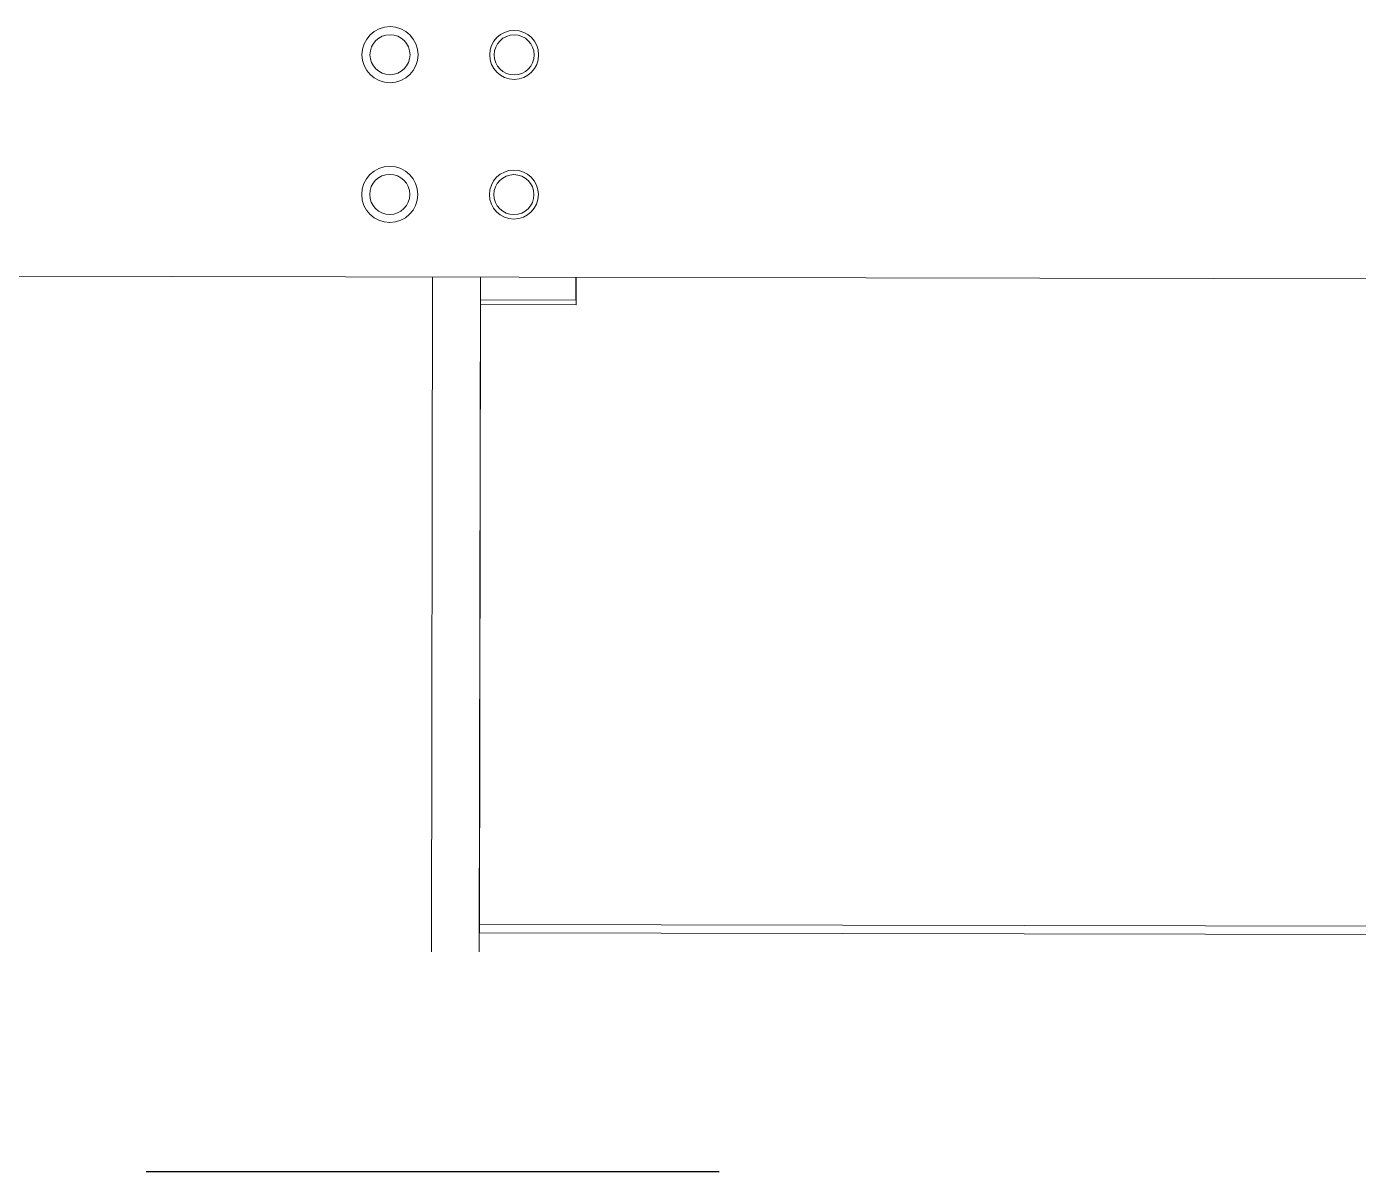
# Model space of a CAD drawing. Extents: x 766778 to 845620, y 133762 to 209800.
# Drawn here: x 784187 to 784745, y 189493 to 189972 of the extents above; entities that cross this region are included whole.
import ezdxf

# ---------------------------------------------------------------- set-up
doc = ezdxf.new("R2010")
doc.units = 0
doc.header["$MEASUREMENT"] = 0
doc.linetypes.add('ACAD_ISO03W100', pattern=[30, 12, -18])
doc.layers.get('0').update_dxf_attribs({"color": 1, "linetype": 'CONTINUOUS'})
doc.layers.add('LA-4748_SHOWN', color=2, linetype='CONTINUOUS', lineweight=53)

# ---------------------------------------------------------------- blocks, each defined once
blk = doc.blocks.new('ENGINE')
at = {"layer": 'LA-4748_SHOWN', "color": 252, "lineweight": 5}
for p, q in [((943057.98, 204567.39), (945787.94, 204553.03)), ((943322.66, 204294.99), (945653.63, 204282.73)), ((945653.61, 204279.23), (943322.64, 204291.49))]:
    blk.add_line(p, q, dxfattribs=at)
at = {"layer": 'LA-4748_SHOWN', "color": 252, "lineweight": 9}
for p, q in [((943302.5, 204283.6), (943303.99, 204566.1)), ((943322.5, 204283.49), (943323.99, 204565.99)), ((943363.94, 204556.28), (943363.99, 204565.78)), ((943364.09, 204565.78), (943364.03, 204554.28)), ((943323.94, 204556.49), (943363.94, 204556.28)), ((943322.64, 204291.49), (943324.03, 204554.49)), ((943324.03, 204554.49), (943364.03, 204554.28))]:
    blk.add_line(p, q, dxfattribs=at)
at = {"layer": 'LA-4748_SHOWN', "color": 253, "lineweight": 9}
for centre, radius in [((943286.47, 204659.27), 11.75), ((943338.47, 204659), 10.25), ((943286.47, 204659.27), 8.38), ((943338.47, 204659), 8.38), ((943286.16, 204600.77), 11.75), ((943286.16, 204600.77), 8.38), ((943338.16, 204600.5), 10.25), ((943338.16, 204600.5), 8.38)]:
    blk.add_circle(centre, radius, dxfattribs=at)
blk = doc.blocks.new('eng rm')
at = {"color": 252, "linetype": 'ACAD_ISO03W100', "ltscale": 20}
blk.add_line((777636.95, 189493), (787136.95, 189493), dxfattribs=at)

msp = doc.modelspace()

# ---------------------------------------------------------------- block references
at = {"color": 7, "linetype": 'Continuous'}
msp.add_blockref('eng rm', (0, 0), dxfattribs=at)
at = {"color": 7, "linetype": 'Continuous', "rotation": 0.1984573570547499}
msp.add_blockref('ENGINE', (-158232.80366, -17964.77499), dxfattribs=at)

doc.saveas('drawing.dxf')
